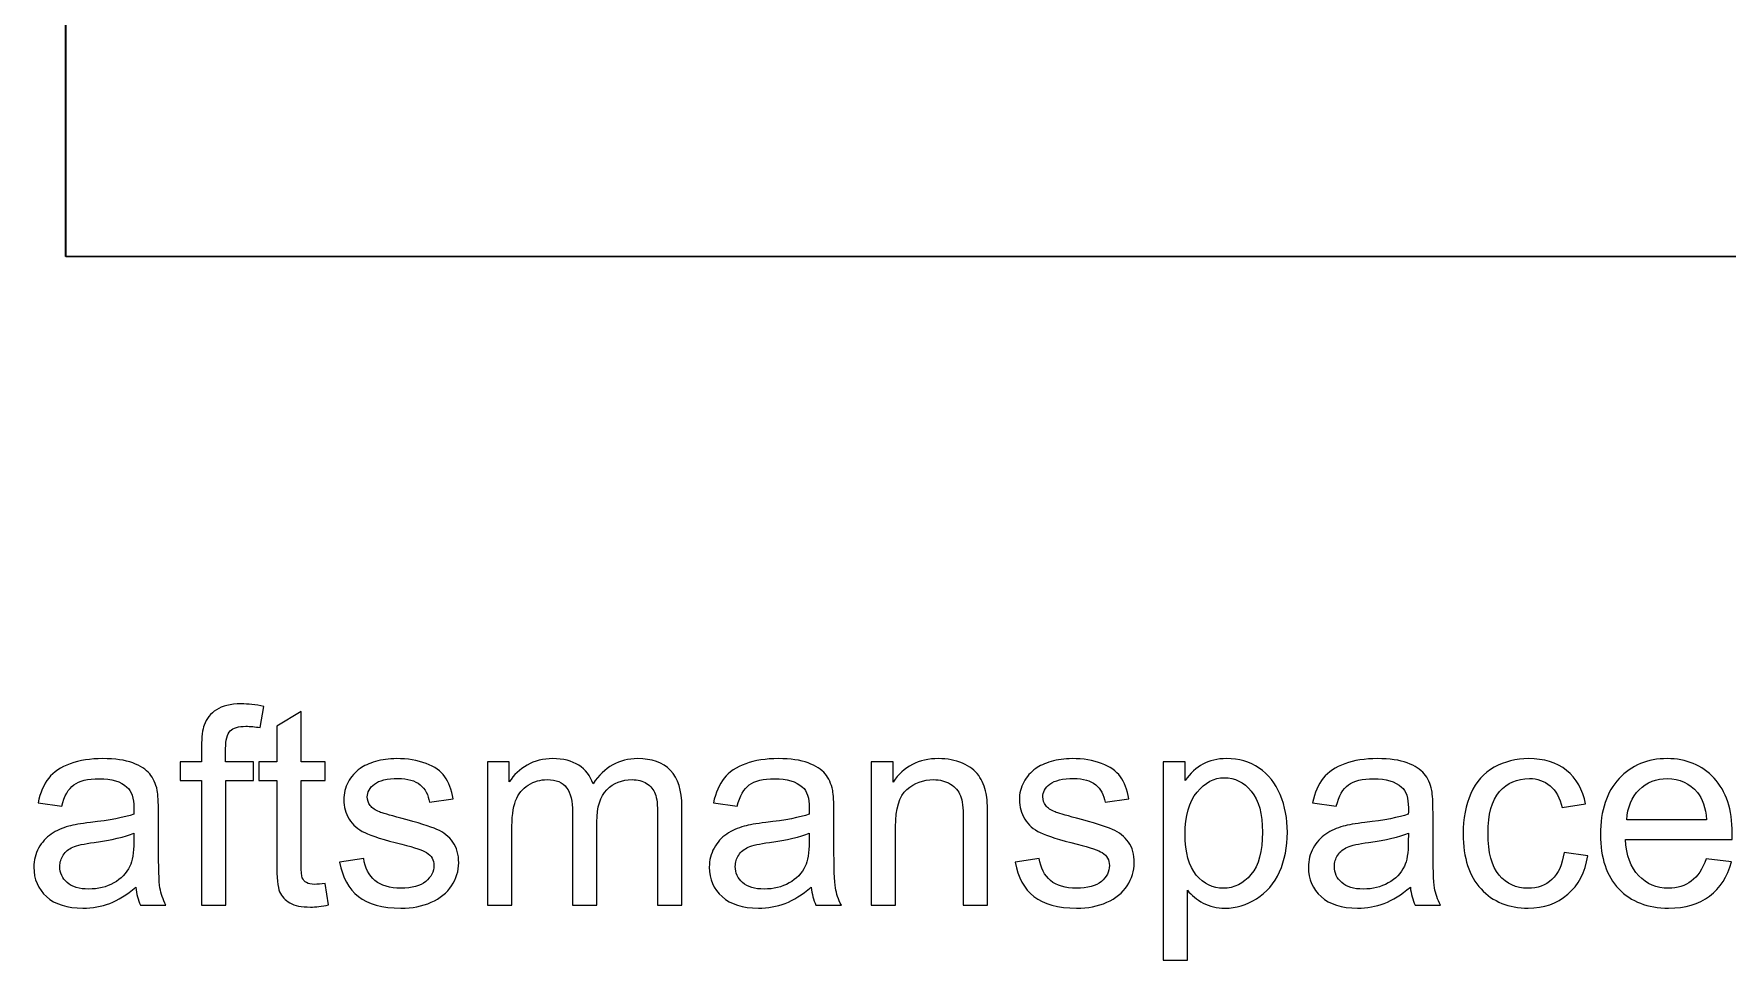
# Model space of a CAD drawing. Header units: centimetres. Extents: x -9.9 to 31.1, y -6.7 to 14.3.
# Drawn here: x -1.764 to 1.695, y -6.731 to -4.839 of the extents above; entities that cross this region are included whole.
import ezdxf

# ---------------------------------------------------------------- set-up
doc = ezdxf.new("R2010")
doc.units = ezdxf.units.CM
doc.header["$MEASUREMENT"] = 0
doc.layers.add('Layer 1', color=7, linetype='Continuous')

msp = doc.modelspace()

# ---------------------------------------------------------------- linework, layer by layer
at = {"layer": 'Layer 1', "lineweight": 9}
msp.add_lwpolyline([(-1.699, -5.294), (4.892, -5.294), (4.892, 5.345), (-1.699, 5.345), (-1.699, -5.294)], close=True, dxfattribs=at)
msp.add_open_spline([(4.891, 5.345), (4.891, 5.345), (-1.7, 5.345), (-1.7, 5.345), (-1.7, 5.345), (-1.7, 5.345), (-1.7, -5.294), (-1.7, -5.294), (-1.7, -5.294), (-1.7, -5.294), (4.891, -5.294), (4.891, -5.294), (4.891, -5.294), (4.891, -5.294), (4.891, 5.345), (4.891, 5.345)], degree=3, knots=[0, 0, 0, 0, 0.2, 0.2, 0.2, 0.2, 0.4, 0.4, 0.4, 0.4, 0.6, 0.6, 0.6, 0.6, 1, 1, 1, 1], dxfattribs=at)
at = {"layer": 'Layer 1'}
for points, knots in [([(-1.42171, -6.61864), (-1.42171, -6.61864), (-1.42171, -6.36408), (-1.42171, -6.36408), (-1.42171, -6.36408), (-1.42171, -6.36408), (-1.46574, -6.36408), (-1.46574, -6.36408), (-1.46574, -6.36408), (-1.46574, -6.36408), (-1.46574, -6.3257), (-1.46574, -6.3257), (-1.46574, -6.3257), (-1.46574, -6.3257), (-1.42171, -6.3257), (-1.42171, -6.3257), (-1.42171, -6.3257), (-1.42171, -6.3257), (-1.42171, -6.29465), (-1.42171, -6.29465), (-1.42171, -6.29465), (-1.42171, -6.27499), (-1.42002, -6.26041), (-1.41654, -6.25091), (-1.41654, -6.25091), (-1.41174, -6.23811), (-1.40346, -6.22767), (-1.39142, -6.21967), (-1.39142, -6.21967), (-1.37947, -6.21168), (-1.36264, -6.20773), (-1.341, -6.20773), (-1.341, -6.20773), (-1.32698, -6.20773), (-1.31155, -6.20942), (-1.29462, -6.21271), (-1.29462, -6.21271), (-1.29462, -6.21271), (-1.30205, -6.25618), (-1.30205, -6.25618), (-1.30205, -6.25618), (-1.3124, -6.25439), (-1.32209, -6.25345), (-1.33131, -6.25345), (-1.33131, -6.25345), (-1.34636, -6.25345), (-1.35699, -6.25665), (-1.36329, -6.26304), (-1.36329, -6.26304), (-1.3695, -6.26944), (-1.37261, -6.28139), (-1.37261, -6.29888), (-1.37261, -6.29888), (-1.37261, -6.29888), (-1.37261, -6.3257), (-1.37261, -6.3257), (-1.37261, -6.3257), (-1.37261, -6.3257), (-1.3156, -6.3257), (-1.3156, -6.3257), (-1.3156, -6.3257), (-1.3156, -6.3257), (-1.3156, -6.36408), (-1.3156, -6.36408), (-1.3156, -6.36408), (-1.3156, -6.36408), (-1.37204, -6.36408), (-1.37204, -6.36408), (-1.37204, -6.36408), (-1.37204, -6.36408), (-1.37204, -6.61864), (-1.37204, -6.61864), (-1.37204, -6.61864), (-1.37204, -6.61864), (-1.42171, -6.61864), (-1.42171, -6.61864)], [0, 0, 0, 0, 0.05, 0.05, 0.05, 0.05, 0.1, 0.1, 0.1, 0.1, 0.15, 0.15, 0.15, 0.15, 0.2, 0.2, 0.2, 0.2, 0.25, 0.25, 0.25, 0.25, 0.3, 0.3, 0.3, 0.3, 0.35, 0.35, 0.35, 0.35, 0.4, 0.4, 0.4, 0.4, 0.45, 0.45, 0.45, 0.45, 0.5, 0.5, 0.5, 0.5, 0.55, 0.55, 0.55, 0.55, 0.6, 0.6, 0.6, 0.6, 0.65, 0.65, 0.65, 0.65, 0.7, 0.7, 0.7, 0.7, 0.75, 0.75, 0.75, 0.75, 0.8, 0.8, 0.8, 0.8, 0.85, 0.85, 0.85, 0.85, 0.9, 0.9, 0.9, 0.9, 1, 1, 1, 1]), ([(-1.16894, -6.57433), (-1.16894, -6.57433), (-1.16217, -6.61817), (-1.16217, -6.61817), (-1.16217, -6.61817), (-1.17609, -6.62109), (-1.1886, -6.62259), (-1.19951, -6.62259), (-1.19951, -6.62259), (-1.21748, -6.62259), (-1.2314, -6.61977), (-1.24138, -6.61403), (-1.24138, -6.61403), (-1.25125, -6.60829), (-1.25821, -6.60086), (-1.26226, -6.59155), (-1.26226, -6.59155), (-1.2663, -6.58223), (-1.26828, -6.56267), (-1.26828, -6.53285), (-1.26828, -6.53285), (-1.26828, -6.53285), (-1.26828, -6.36408), (-1.26828, -6.36408), (-1.26828, -6.36408), (-1.26828, -6.36408), (-1.30497, -6.36408), (-1.30497, -6.36408), (-1.30497, -6.36408), (-1.30497, -6.36408), (-1.30497, -6.3257), (-1.30497, -6.3257), (-1.30497, -6.3257), (-1.30497, -6.3257), (-1.26828, -6.3257), (-1.26828, -6.3257), (-1.26828, -6.3257), (-1.26828, -6.3257), (-1.26828, -6.25326), (-1.26828, -6.25326), (-1.26828, -6.25326), (-1.26828, -6.25326), (-1.21861, -6.22344), (-1.21861, -6.22344), (-1.21861, -6.22344), (-1.21861, -6.22344), (-1.21861, -6.3257), (-1.21861, -6.3257), (-1.21861, -6.3257), (-1.21861, -6.3257), (-1.16894, -6.3257), (-1.16894, -6.3257), (-1.16894, -6.3257), (-1.16894, -6.3257), (-1.16894, -6.36408), (-1.16894, -6.36408), (-1.16894, -6.36408), (-1.16894, -6.36408), (-1.21861, -6.36408), (-1.21861, -6.36408), (-1.21861, -6.36408), (-1.21861, -6.36408), (-1.21861, -6.53567), (-1.21861, -6.53567), (-1.21861, -6.53567), (-1.21861, -6.54987), (-1.21776, -6.559), (-1.21598, -6.56304), (-1.21598, -6.56304), (-1.21428, -6.56709), (-1.21146, -6.57029), (-1.20751, -6.57273), (-1.20751, -6.57273), (-1.20356, -6.57508), (-1.19791, -6.57631), (-1.19058, -6.57631), (-1.19058, -6.57631), (-1.18512, -6.57631), (-1.17788, -6.57565), (-1.16894, -6.57433)], [0, 0, 0, 0, 0.047619, 0.047619, 0.047619, 0.047619, 0.0952381, 0.0952381, 0.0952381, 0.0952381, 0.1428571, 0.1428571, 0.1428571, 0.1428571, 0.1904762, 0.1904762, 0.1904762, 0.1904762, 0.2380952, 0.2380952, 0.2380952, 0.2380952, 0.2857143, 0.2857143, 0.2857143, 0.2857143, 0.3333333, 0.3333333, 0.3333333, 0.3333333, 0.3809524, 0.3809524, 0.3809524, 0.3809524, 0.4285714, 0.4285714, 0.4285714, 0.4285714, 0.4761905, 0.4761905, 0.4761905, 0.4761905, 0.5238095, 0.5238095, 0.5238095, 0.5238095, 0.5714286, 0.5714286, 0.5714286, 0.5714286, 0.6190476, 0.6190476, 0.6190476, 0.6190476, 0.6666667, 0.6666667, 0.6666667, 0.6666667, 0.7142857, 0.7142857, 0.7142857, 0.7142857, 0.7619048, 0.7619048, 0.7619048, 0.7619048, 0.8095238, 0.8095238, 0.8095238, 0.8095238, 0.8571429, 0.8571429, 0.8571429, 0.8571429, 0.9047619, 0.9047619, 0.9047619, 0.9047619, 1, 1, 1, 1]), ([(-1.55614, -6.58195), (-1.57458, -6.59766), (-1.59236, -6.60867), (-1.60939, -6.61516), (-1.60939, -6.61516), (-1.62641, -6.62165), (-1.64466, -6.62485), (-1.66423, -6.62485), (-1.66423, -6.62485), (-1.69641, -6.62485), (-1.72115, -6.61704), (-1.73846, -6.60133), (-1.73846, -6.60133), (-1.75577, -6.58571), (-1.76442, -6.56568), (-1.76442, -6.54131), (-1.76442, -6.54131), (-1.76442, -6.52701), (-1.76113, -6.51394), (-1.75464, -6.50208), (-1.75464, -6.50208), (-1.74805, -6.49023), (-1.73949, -6.48082), (-1.72895, -6.47367), (-1.72895, -6.47367), (-1.71832, -6.46652), (-1.70647, -6.46107), (-1.69321, -6.4574), (-1.69321, -6.4574), (-1.68342, -6.45486), (-1.66865, -6.45241), (-1.64899, -6.44997), (-1.64899, -6.44997), (-1.60892, -6.44526), (-1.57928, -6.43952), (-1.56038, -6.43294), (-1.56038, -6.43294), (-1.56019, -6.42617), (-1.56009, -6.42184), (-1.56009, -6.42005), (-1.56009, -6.42005), (-1.56009, -6.39992), (-1.5648, -6.38571), (-1.5742, -6.37744), (-1.5742, -6.37744), (-1.5869, -6.36624), (-1.60581, -6.36069), (-1.63084, -6.36069), (-1.63084, -6.36069), (-1.65426, -6.36069), (-1.67157, -6.36483), (-1.68267, -6.37301), (-1.68267, -6.37301), (-1.69387, -6.3812), (-1.70205, -6.39569), (-1.70741, -6.41657), (-1.70741, -6.41657), (-1.70741, -6.41657), (-1.75595, -6.4098), (-1.75595, -6.4098), (-1.75595, -6.4098), (-1.75153, -6.38901), (-1.74429, -6.37217), (-1.73413, -6.35937), (-1.73413, -6.35937), (-1.72397, -6.34658), (-1.70929, -6.3368), (-1.6901, -6.32983), (-1.6901, -6.32983), (-1.67101, -6.32297), (-1.64871, -6.31949), (-1.6235, -6.31949), (-1.6235, -6.31949), (-1.59847, -6.31949), (-1.57806, -6.3224), (-1.56235, -6.32833), (-1.56235, -6.32833), (-1.54673, -6.33426), (-1.53516, -6.34159), (-1.52783, -6.35053), (-1.52783, -6.35053), (-1.52049, -6.35947), (-1.51531, -6.37076), (-1.5123, -6.3844), (-1.5123, -6.3844), (-1.5107, -6.39286), (-1.50986, -6.4081), (-1.50986, -6.43002), (-1.50986, -6.43002), (-1.50986, -6.43002), (-1.50986, -6.49587), (-1.50986, -6.49587), (-1.50986, -6.49587), (-1.50986, -6.54188), (-1.50882, -6.57094), (-1.50675, -6.58327), (-1.50675, -6.58327), (-1.50478, -6.59559), (-1.50064, -6.60735), (-1.49462, -6.61864), (-1.49462, -6.61864), (-1.49462, -6.61864), (-1.54655, -6.61864), (-1.54655, -6.61864), (-1.54655, -6.61864), (-1.55153, -6.6082), (-1.55473, -6.59597), (-1.55614, -6.58195)], [0, 0, 0, 0, 0.0357143, 0.0357143, 0.0357143, 0.0357143, 0.0714286, 0.0714286, 0.0714286, 0.0714286, 0.1071429, 0.1071429, 0.1071429, 0.1071429, 0.1428571, 0.1428571, 0.1428571, 0.1428571, 0.1785714, 0.1785714, 0.1785714, 0.1785714, 0.2142857, 0.2142857, 0.2142857, 0.2142857, 0.25, 0.25, 0.25, 0.25, 0.2857143, 0.2857143, 0.2857143, 0.2857143, 0.3214286, 0.3214286, 0.3214286, 0.3214286, 0.3571429, 0.3571429, 0.3571429, 0.3571429, 0.3928571, 0.3928571, 0.3928571, 0.3928571, 0.4285714, 0.4285714, 0.4285714, 0.4285714, 0.4642857, 0.4642857, 0.4642857, 0.4642857, 0.5, 0.5, 0.5, 0.5, 0.5357143, 0.5357143, 0.5357143, 0.5357143, 0.5714286, 0.5714286, 0.5714286, 0.5714286, 0.6071429, 0.6071429, 0.6071429, 0.6071429, 0.6428571, 0.6428571, 0.6428571, 0.6428571, 0.6785714, 0.6785714, 0.6785714, 0.6785714, 0.7142857, 0.7142857, 0.7142857, 0.7142857, 0.75, 0.75, 0.75, 0.75, 0.7857143, 0.7857143, 0.7857143, 0.7857143, 0.8214286, 0.8214286, 0.8214286, 0.8214286, 0.8571429, 0.8571429, 0.8571429, 0.8571429, 0.8928571, 0.8928571, 0.8928571, 0.8928571, 0.9285714, 0.9285714, 0.9285714, 0.9285714, 1, 1, 1, 1]), ([(-1.13968, -6.53115), (-1.13968, -6.53115), (-1.09058, -6.52325), (-1.09058, -6.52325), (-1.09058, -6.52325), (-1.08785, -6.54291), (-1.08013, -6.55796), (-1.06753, -6.5685), (-1.06753, -6.5685), (-1.05492, -6.57894), (-1.03724, -6.58421), (-1.01466, -6.58421), (-1.01466, -6.58421), (-0.9918, -6.58421), (-0.97487, -6.5796), (-0.96377, -6.57029), (-0.96377, -6.57029), (-0.95276, -6.56107), (-0.94721, -6.55015), (-0.94721, -6.53764), (-0.94721, -6.53764), (-0.94721, -6.52645), (-0.95219, -6.51761), (-0.96207, -6.51121), (-0.96207, -6.51121), (-0.96903, -6.50679), (-0.98597, -6.50124), (-1.01287, -6.49437), (-1.01287, -6.49437), (-1.04918, -6.48524), (-1.0743, -6.47734), (-1.08841, -6.47066), (-1.08841, -6.47066), (-1.10243, -6.46389), (-1.11306, -6.45467), (-1.1203, -6.44282), (-1.1203, -6.44282), (-1.12755, -6.43106), (-1.13122, -6.41798), (-1.13122, -6.40368), (-1.13122, -6.40368), (-1.13122, -6.39061), (-1.12821, -6.37856), (-1.12228, -6.36746), (-1.12228, -6.36746), (-1.11626, -6.35636), (-1.10817, -6.34714), (-1.09791, -6.33981), (-1.09791, -6.33981), (-1.0902, -6.33416), (-1.07966, -6.32936), (-1.0664, -6.32541), (-1.0664, -6.32541), (-1.05304, -6.32146), (-1.03884, -6.31949), (-1.0236, -6.31949), (-1.0236, -6.31949), (-1.00064, -6.31949), (-0.98051, -6.32278), (-0.9632, -6.32946), (-0.9632, -6.32946), (-0.9458, -6.33604), (-0.933, -6.34507), (-0.92472, -6.35636), (-0.92472, -6.35636), (-0.91654, -6.36775), (-0.9108, -6.38289), (-0.9077, -6.4019), (-0.9077, -6.4019), (-0.9077, -6.4019), (-0.95624, -6.40867), (-0.95624, -6.40867), (-0.95624, -6.40867), (-0.9584, -6.39343), (-0.9648, -6.38148), (-0.97534, -6.37292), (-0.97534, -6.37292), (-0.98587, -6.36436), (-1.00074, -6.36013), (-1.02002, -6.36013), (-1.02002, -6.36013), (-1.04269, -6.36013), (-1.05897, -6.36389), (-1.06866, -6.37142), (-1.06866, -6.37142), (-1.07835, -6.37894), (-1.08324, -6.38778), (-1.08324, -6.39785), (-1.08324, -6.39785), (-1.08324, -6.40425), (-1.08126, -6.41008), (-1.07722, -6.41525), (-1.07722, -6.41525), (-1.07317, -6.42052), (-1.06687, -6.42494), (-1.05821, -6.42842), (-1.05821, -6.42842), (-1.05323, -6.43031), (-1.03874, -6.43454), (-1.01447, -6.44112), (-1.01447, -6.44112), (-0.97948, -6.45044), (-0.95502, -6.45815), (-0.94109, -6.46408), (-0.94109, -6.46408), (-0.92717, -6.47), (-0.91626, -6.47875), (-0.90836, -6.49004), (-0.90836, -6.49004), (-0.90036, -6.50142), (-0.89641, -6.51554), (-0.89641, -6.53247), (-0.89641, -6.53247), (-0.89641, -6.54893), (-0.90121, -6.56445), (-0.9109, -6.57904), (-0.9109, -6.57904), (-0.92059, -6.59362), (-0.93451, -6.60491), (-0.95266, -6.6129), (-0.95266, -6.6129), (-0.97091, -6.6209), (-0.99152, -6.62485), (-1.01447, -6.62485), (-1.01447, -6.62485), (-1.05248, -6.62485), (-1.08155, -6.61695), (-1.10149, -6.60124), (-1.10149, -6.60124), (-1.12143, -6.58543), (-1.13413, -6.5621), (-1.13968, -6.53115)], [0, 0, 0, 0, 0.0294118, 0.0294118, 0.0294118, 0.0294118, 0.0588235, 0.0588235, 0.0588235, 0.0588235, 0.0882353, 0.0882353, 0.0882353, 0.0882353, 0.1176471, 0.1176471, 0.1176471, 0.1176471, 0.1470588, 0.1470588, 0.1470588, 0.1470588, 0.1764706, 0.1764706, 0.1764706, 0.1764706, 0.2058824, 0.2058824, 0.2058824, 0.2058824, 0.2352941, 0.2352941, 0.2352941, 0.2352941, 0.2647059, 0.2647059, 0.2647059, 0.2647059, 0.2941176, 0.2941176, 0.2941176, 0.2941176, 0.3235294, 0.3235294, 0.3235294, 0.3235294, 0.3529412, 0.3529412, 0.3529412, 0.3529412, 0.3823529, 0.3823529, 0.3823529, 0.3823529, 0.4117647, 0.4117647, 0.4117647, 0.4117647, 0.4411765, 0.4411765, 0.4411765, 0.4411765, 0.4705882, 0.4705882, 0.4705882, 0.4705882, 0.5, 0.5, 0.5, 0.5, 0.5294118, 0.5294118, 0.5294118, 0.5294118, 0.5588235, 0.5588235, 0.5588235, 0.5588235, 0.5882353, 0.5882353, 0.5882353, 0.5882353, 0.6176471, 0.6176471, 0.6176471, 0.6176471, 0.6470588, 0.6470588, 0.6470588, 0.6470588, 0.6764706, 0.6764706, 0.6764706, 0.6764706, 0.7058824, 0.7058824, 0.7058824, 0.7058824, 0.7352941, 0.7352941, 0.7352941, 0.7352941, 0.7647059, 0.7647059, 0.7647059, 0.7647059, 0.7941176, 0.7941176, 0.7941176, 0.7941176, 0.8235294, 0.8235294, 0.8235294, 0.8235294, 0.8529412, 0.8529412, 0.8529412, 0.8529412, 0.8823529, 0.8823529, 0.8823529, 0.8823529, 0.9117647, 0.9117647, 0.9117647, 0.9117647, 0.9411765, 0.9411765, 0.9411765, 0.9411765, 1, 1, 1, 1]), ([(-0.83771, -6.61864), (-0.83771, -6.61864), (-0.83771, -6.3257), (-0.83771, -6.3257), (-0.83771, -6.3257), (-0.83771, -6.3257), (-0.79312, -6.3257), (-0.79312, -6.3257), (-0.79312, -6.3257), (-0.79312, -6.3257), (-0.79312, -6.36709), (-0.79312, -6.36709), (-0.79312, -6.36709), (-0.78399, -6.35279), (-0.77176, -6.34122), (-0.75652, -6.33256), (-0.75652, -6.33256), (-0.74128, -6.32381), (-0.72397, -6.31949), (-0.7045, -6.31949), (-0.7045, -6.31949), (-0.68286, -6.31949), (-0.66508, -6.324), (-0.65125, -6.33294), (-0.65125, -6.33294), (-0.63742, -6.34197), (-0.62764, -6.35448), (-0.622, -6.37066), (-0.622, -6.37066), (-0.59867, -6.33651), (-0.56847, -6.31949), (-0.53122, -6.31949), (-0.53122, -6.31949), (-0.50205, -6.31949), (-0.47957, -6.32748), (-0.46395, -6.34357), (-0.46395, -6.34357), (-0.44824, -6.35966), (-0.44034, -6.3844), (-0.44034, -6.41779), (-0.44034, -6.41779), (-0.44034, -6.41779), (-0.44034, -6.61864), (-0.44034, -6.61864), (-0.44034, -6.61864), (-0.44034, -6.61864), (-0.49001, -6.61864), (-0.49001, -6.61864), (-0.49001, -6.61864), (-0.49001, -6.61864), (-0.49001, -6.43426), (-0.49001, -6.43426), (-0.49001, -6.43426), (-0.49001, -6.4145), (-0.49171, -6.4002), (-0.4949, -6.39145), (-0.4949, -6.39145), (-0.4981, -6.3827), (-0.50393, -6.37574), (-0.5125, -6.37038), (-0.5125, -6.37038), (-0.52096, -6.36502), (-0.53093, -6.36238), (-0.54232, -6.36238), (-0.54232, -6.36238), (-0.56301, -6.36238), (-0.58013, -6.36925), (-0.59377, -6.38289), (-0.59377, -6.38289), (-0.60742, -6.39663), (-0.61419, -6.41855), (-0.61419, -6.44865), (-0.61419, -6.44865), (-0.61419, -6.44865), (-0.61419, -6.61864), (-0.61419, -6.61864), (-0.61419, -6.61864), (-0.61419, -6.61864), (-0.66386, -6.61864), (-0.66386, -6.61864), (-0.66386, -6.61864), (-0.66386, -6.61864), (-0.66386, -6.42852), (-0.66386, -6.42852), (-0.66386, -6.42852), (-0.66386, -6.4065), (-0.6679, -6.38995), (-0.67599, -6.37894), (-0.67599, -6.37894), (-0.68409, -6.36793), (-0.69735, -6.36238), (-0.71569, -6.36238), (-0.71569, -6.36238), (-0.72962, -6.36238), (-0.7425, -6.36605), (-0.75436, -6.37339), (-0.75436, -6.37339), (-0.76621, -6.38073), (-0.77477, -6.39145), (-0.78013, -6.40566), (-0.78013, -6.40566), (-0.7854, -6.41977), (-0.78804, -6.44018), (-0.78804, -6.46681), (-0.78804, -6.46681), (-0.78804, -6.46681), (-0.78804, -6.61864), (-0.78804, -6.61864), (-0.78804, -6.61864), (-0.78804, -6.61864), (-0.83771, -6.61864), (-0.83771, -6.61864)], [0, 0, 0, 0, 0.0344828, 0.0344828, 0.0344828, 0.0344828, 0.0689655, 0.0689655, 0.0689655, 0.0689655, 0.1034483, 0.1034483, 0.1034483, 0.1034483, 0.137931, 0.137931, 0.137931, 0.137931, 0.1724138, 0.1724138, 0.1724138, 0.1724138, 0.2068966, 0.2068966, 0.2068966, 0.2068966, 0.2413793, 0.2413793, 0.2413793, 0.2413793, 0.2758621, 0.2758621, 0.2758621, 0.2758621, 0.3103448, 0.3103448, 0.3103448, 0.3103448, 0.3448276, 0.3448276, 0.3448276, 0.3448276, 0.3793103, 0.3793103, 0.3793103, 0.3793103, 0.4137931, 0.4137931, 0.4137931, 0.4137931, 0.4482759, 0.4482759, 0.4482759, 0.4482759, 0.4827586, 0.4827586, 0.4827586, 0.4827586, 0.5172414, 0.5172414, 0.5172414, 0.5172414, 0.5517241, 0.5517241, 0.5517241, 0.5517241, 0.5862069, 0.5862069, 0.5862069, 0.5862069, 0.6206897, 0.6206897, 0.6206897, 0.6206897, 0.6551724, 0.6551724, 0.6551724, 0.6551724, 0.6896552, 0.6896552, 0.6896552, 0.6896552, 0.7241379, 0.7241379, 0.7241379, 0.7241379, 0.7586207, 0.7586207, 0.7586207, 0.7586207, 0.7931034, 0.7931034, 0.7931034, 0.7931034, 0.8275862, 0.8275862, 0.8275862, 0.8275862, 0.862069, 0.862069, 0.862069, 0.862069, 0.8965517, 0.8965517, 0.8965517, 0.8965517, 0.9310345, 0.9310345, 0.9310345, 0.9310345, 1, 1, 1, 1]), ([(-0.17618, -6.58195), (-0.19462, -6.59766), (-0.2124, -6.60867), (-0.22943, -6.61516), (-0.22943, -6.61516), (-0.24645, -6.62165), (-0.2647, -6.62485), (-0.28427, -6.62485), (-0.28427, -6.62485), (-0.31645, -6.62485), (-0.34119, -6.61704), (-0.3585, -6.60133), (-0.3585, -6.60133), (-0.37581, -6.58571), (-0.38446, -6.56568), (-0.38446, -6.54131), (-0.38446, -6.54131), (-0.38446, -6.52701), (-0.38117, -6.51394), (-0.37468, -6.50208), (-0.37468, -6.50208), (-0.36809, -6.49023), (-0.35953, -6.48082), (-0.34899, -6.47367), (-0.34899, -6.47367), (-0.33836, -6.46652), (-0.32651, -6.46107), (-0.31325, -6.4574), (-0.31325, -6.4574), (-0.30346, -6.45486), (-0.28869, -6.45241), (-0.26903, -6.44997), (-0.26903, -6.44997), (-0.22896, -6.44526), (-0.19932, -6.43952), (-0.18042, -6.43294), (-0.18042, -6.43294), (-0.18023, -6.42617), (-0.18013, -6.42184), (-0.18013, -6.42005), (-0.18013, -6.42005), (-0.18013, -6.39992), (-0.18484, -6.38571), (-0.19424, -6.37744), (-0.19424, -6.37744), (-0.20694, -6.36624), (-0.22585, -6.36069), (-0.25088, -6.36069), (-0.25088, -6.36069), (-0.2743, -6.36069), (-0.29161, -6.36483), (-0.30271, -6.37301), (-0.30271, -6.37301), (-0.31391, -6.3812), (-0.32209, -6.39569), (-0.32745, -6.41657), (-0.32745, -6.41657), (-0.32745, -6.41657), (-0.37599, -6.4098), (-0.37599, -6.4098), (-0.37599, -6.4098), (-0.37157, -6.38901), (-0.36433, -6.37217), (-0.35417, -6.35937), (-0.35417, -6.35937), (-0.34401, -6.34658), (-0.32933, -6.3368), (-0.31014, -6.32983), (-0.31014, -6.32983), (-0.29105, -6.32297), (-0.26875, -6.31949), (-0.24354, -6.31949), (-0.24354, -6.31949), (-0.21851, -6.31949), (-0.1981, -6.3224), (-0.18239, -6.32833), (-0.18239, -6.32833), (-0.16677, -6.33426), (-0.1552, -6.34159), (-0.14787, -6.35053), (-0.14787, -6.35053), (-0.14053, -6.35947), (-0.13535, -6.37076), (-0.13234, -6.3844), (-0.13234, -6.3844), (-0.13074, -6.39286), (-0.1299, -6.4081), (-0.1299, -6.43002), (-0.1299, -6.43002), (-0.1299, -6.43002), (-0.1299, -6.49587), (-0.1299, -6.49587), (-0.1299, -6.49587), (-0.1299, -6.54188), (-0.12886, -6.57094), (-0.12679, -6.58327), (-0.12679, -6.58327), (-0.12482, -6.59559), (-0.12068, -6.60735), (-0.11466, -6.61864), (-0.11466, -6.61864), (-0.11466, -6.61864), (-0.16659, -6.61864), (-0.16659, -6.61864), (-0.16659, -6.61864), (-0.17157, -6.6082), (-0.17477, -6.59597), (-0.17618, -6.58195)], [0, 0, 0, 0, 0.0357143, 0.0357143, 0.0357143, 0.0357143, 0.0714286, 0.0714286, 0.0714286, 0.0714286, 0.1071429, 0.1071429, 0.1071429, 0.1071429, 0.1428571, 0.1428571, 0.1428571, 0.1428571, 0.1785714, 0.1785714, 0.1785714, 0.1785714, 0.2142857, 0.2142857, 0.2142857, 0.2142857, 0.25, 0.25, 0.25, 0.25, 0.2857143, 0.2857143, 0.2857143, 0.2857143, 0.3214286, 0.3214286, 0.3214286, 0.3214286, 0.3571429, 0.3571429, 0.3571429, 0.3571429, 0.3928571, 0.3928571, 0.3928571, 0.3928571, 0.4285714, 0.4285714, 0.4285714, 0.4285714, 0.4642857, 0.4642857, 0.4642857, 0.4642857, 0.5, 0.5, 0.5, 0.5, 0.5357143, 0.5357143, 0.5357143, 0.5357143, 0.5714286, 0.5714286, 0.5714286, 0.5714286, 0.6071429, 0.6071429, 0.6071429, 0.6071429, 0.6428571, 0.6428571, 0.6428571, 0.6428571, 0.6785714, 0.6785714, 0.6785714, 0.6785714, 0.7142857, 0.7142857, 0.7142857, 0.7142857, 0.75, 0.75, 0.75, 0.75, 0.7857143, 0.7857143, 0.7857143, 0.7857143, 0.8214286, 0.8214286, 0.8214286, 0.8214286, 0.8571429, 0.8571429, 0.8571429, 0.8571429, 0.8928571, 0.8928571, 0.8928571, 0.8928571, 0.9285714, 0.9285714, 0.9285714, 0.9285714, 1, 1, 1, 1]), ([(-0.05361, -6.61864), (-0.05361, -6.61864), (-0.05361, -6.3257), (-0.05361, -6.3257), (-0.05361, -6.3257), (-0.05361, -6.3257), (-0.00902, -6.3257), (-0.00902, -6.3257), (-0.00902, -6.3257), (-0.00902, -6.3257), (-0.00902, -6.36728), (-0.00902, -6.36728), (-0.00902, -6.36728), (0.01243, -6.33539), (0.04348, -6.31949), (0.08402, -6.31949), (0.08402, -6.31949), (0.10171, -6.31949), (0.11789, -6.32269), (0.13266, -6.32899), (0.13266, -6.32899), (0.14743, -6.33529), (0.15853, -6.34366), (0.16587, -6.35392), (0.16587, -6.35392), (0.1732, -6.36417), (0.17838, -6.3764), (0.18129, -6.39051), (0.18129, -6.39051), (0.18308, -6.39973), (0.18402, -6.41582), (0.18402, -6.43877), (0.18402, -6.43877), (0.18402, -6.43877), (0.18402, -6.61864), (0.18402, -6.61864), (0.18402, -6.61864), (0.18402, -6.61864), (0.13435, -6.61864), (0.13435, -6.61864), (0.13435, -6.61864), (0.13435, -6.61864), (0.13435, -6.44065), (0.13435, -6.44065), (0.13435, -6.44065), (0.13435, -6.42043), (0.13247, -6.40528), (0.12861, -6.39531), (0.12861, -6.39531), (0.12476, -6.38534), (0.11789, -6.37734), (0.10811, -6.37132), (0.10811, -6.37132), (0.09832, -6.36539), (0.08675, -6.36238), (0.07358, -6.36238), (0.07358, -6.36238), (0.05251, -6.36238), (0.03435, -6.36906), (0.01902, -6.38252), (0.01902, -6.38252), (0.00368, -6.39587), (-0.00394, -6.42137), (-0.00394, -6.45881), (-0.00394, -6.45881), (-0.00394, -6.45881), (-0.00394, -6.61864), (-0.00394, -6.61864), (-0.00394, -6.61864), (-0.00394, -6.61864), (-0.05361, -6.61864), (-0.05361, -6.61864)], [0, 0, 0, 0, 0.0526316, 0.0526316, 0.0526316, 0.0526316, 0.1052632, 0.1052632, 0.1052632, 0.1052632, 0.1578947, 0.1578947, 0.1578947, 0.1578947, 0.2105263, 0.2105263, 0.2105263, 0.2105263, 0.2631579, 0.2631579, 0.2631579, 0.2631579, 0.3157895, 0.3157895, 0.3157895, 0.3157895, 0.3684211, 0.3684211, 0.3684211, 0.3684211, 0.4210526, 0.4210526, 0.4210526, 0.4210526, 0.4736842, 0.4736842, 0.4736842, 0.4736842, 0.5263158, 0.5263158, 0.5263158, 0.5263158, 0.5789474, 0.5789474, 0.5789474, 0.5789474, 0.6315789, 0.6315789, 0.6315789, 0.6315789, 0.6842105, 0.6842105, 0.6842105, 0.6842105, 0.7368421, 0.7368421, 0.7368421, 0.7368421, 0.7894737, 0.7894737, 0.7894737, 0.7894737, 0.8421053, 0.8421053, 0.8421053, 0.8421053, 0.8947368, 0.8947368, 0.8947368, 0.8947368, 1, 1, 1, 1]), ([(0.24056, -6.53115), (0.24056, -6.53115), (0.28966, -6.52325), (0.28966, -6.52325), (0.28966, -6.52325), (0.29239, -6.54291), (0.30011, -6.55796), (0.31271, -6.5685), (0.31271, -6.5685), (0.32532, -6.57894), (0.343, -6.58421), (0.36558, -6.58421), (0.36558, -6.58421), (0.38844, -6.58421), (0.40537, -6.5796), (0.41647, -6.57029), (0.41647, -6.57029), (0.42748, -6.56107), (0.43303, -6.55015), (0.43303, -6.53764), (0.43303, -6.53764), (0.43303, -6.52645), (0.42805, -6.51761), (0.41817, -6.51121), (0.41817, -6.51121), (0.41121, -6.50679), (0.39427, -6.50124), (0.36737, -6.49437), (0.36737, -6.49437), (0.33106, -6.48524), (0.30594, -6.47734), (0.29183, -6.47066), (0.29183, -6.47066), (0.27781, -6.46389), (0.26718, -6.45467), (0.25994, -6.44282), (0.25994, -6.44282), (0.25269, -6.43106), (0.24902, -6.41798), (0.24902, -6.40368), (0.24902, -6.40368), (0.24902, -6.39061), (0.25203, -6.37856), (0.25796, -6.36746), (0.25796, -6.36746), (0.26398, -6.35636), (0.27207, -6.34714), (0.28233, -6.33981), (0.28233, -6.33981), (0.29004, -6.33416), (0.30058, -6.32936), (0.31384, -6.32541), (0.31384, -6.32541), (0.3272, -6.32146), (0.3414, -6.31949), (0.35664, -6.31949), (0.35664, -6.31949), (0.3796, -6.31949), (0.39973, -6.32278), (0.41704, -6.32946), (0.41704, -6.32946), (0.43444, -6.33604), (0.44724, -6.34507), (0.45552, -6.35636), (0.45552, -6.35636), (0.4637, -6.36775), (0.46944, -6.38289), (0.47254, -6.4019), (0.47254, -6.4019), (0.47254, -6.4019), (0.424, -6.40867), (0.424, -6.40867), (0.424, -6.40867), (0.42184, -6.39343), (0.41544, -6.38148), (0.4049, -6.37292), (0.4049, -6.37292), (0.39437, -6.36436), (0.3795, -6.36013), (0.36022, -6.36013), (0.36022, -6.36013), (0.33755, -6.36013), (0.32127, -6.36389), (0.31158, -6.37142), (0.31158, -6.37142), (0.30189, -6.37894), (0.297, -6.38778), (0.297, -6.39785), (0.297, -6.39785), (0.297, -6.40425), (0.29898, -6.41008), (0.30302, -6.41525), (0.30302, -6.41525), (0.30707, -6.42052), (0.31337, -6.42494), (0.32203, -6.42842), (0.32203, -6.42842), (0.32701, -6.43031), (0.3415, -6.43454), (0.36577, -6.44112), (0.36577, -6.44112), (0.40076, -6.45044), (0.42522, -6.45815), (0.43915, -6.46408), (0.43915, -6.46408), (0.45307, -6.47), (0.46398, -6.47875), (0.47188, -6.49004), (0.47188, -6.49004), (0.47988, -6.50142), (0.48383, -6.51554), (0.48383, -6.53247), (0.48383, -6.53247), (0.48383, -6.54893), (0.47903, -6.56445), (0.46934, -6.57904), (0.46934, -6.57904), (0.45965, -6.59362), (0.44573, -6.60491), (0.42758, -6.6129), (0.42758, -6.6129), (0.40933, -6.6209), (0.38872, -6.62485), (0.36577, -6.62485), (0.36577, -6.62485), (0.32776, -6.62485), (0.29869, -6.61695), (0.27875, -6.60124), (0.27875, -6.60124), (0.25881, -6.58543), (0.24611, -6.5621), (0.24056, -6.53115)], [0, 0, 0, 0, 0.0294118, 0.0294118, 0.0294118, 0.0294118, 0.0588235, 0.0588235, 0.0588235, 0.0588235, 0.0882353, 0.0882353, 0.0882353, 0.0882353, 0.1176471, 0.1176471, 0.1176471, 0.1176471, 0.1470588, 0.1470588, 0.1470588, 0.1470588, 0.1764706, 0.1764706, 0.1764706, 0.1764706, 0.2058824, 0.2058824, 0.2058824, 0.2058824, 0.2352941, 0.2352941, 0.2352941, 0.2352941, 0.2647059, 0.2647059, 0.2647059, 0.2647059, 0.2941176, 0.2941176, 0.2941176, 0.2941176, 0.3235294, 0.3235294, 0.3235294, 0.3235294, 0.3529412, 0.3529412, 0.3529412, 0.3529412, 0.3823529, 0.3823529, 0.3823529, 0.3823529, 0.4117647, 0.4117647, 0.4117647, 0.4117647, 0.4411765, 0.4411765, 0.4411765, 0.4411765, 0.4705882, 0.4705882, 0.4705882, 0.4705882, 0.5, 0.5, 0.5, 0.5, 0.5294118, 0.5294118, 0.5294118, 0.5294118, 0.5588235, 0.5588235, 0.5588235, 0.5588235, 0.5882353, 0.5882353, 0.5882353, 0.5882353, 0.6176471, 0.6176471, 0.6176471, 0.6176471, 0.6470588, 0.6470588, 0.6470588, 0.6470588, 0.6764706, 0.6764706, 0.6764706, 0.6764706, 0.7058824, 0.7058824, 0.7058824, 0.7058824, 0.7352941, 0.7352941, 0.7352941, 0.7352941, 0.7647059, 0.7647059, 0.7647059, 0.7647059, 0.7941176, 0.7941176, 0.7941176, 0.7941176, 0.8235294, 0.8235294, 0.8235294, 0.8235294, 0.8529412, 0.8529412, 0.8529412, 0.8529412, 0.8823529, 0.8823529, 0.8823529, 0.8823529, 0.9117647, 0.9117647, 0.9117647, 0.9117647, 0.9411765, 0.9411765, 0.9411765, 0.9411765, 1, 1, 1, 1]), ([(0.54253, -6.73096), (0.54253, -6.73096), (0.54253, -6.3257), (0.54253, -6.3257), (0.54253, -6.3257), (0.54253, -6.3257), (0.58769, -6.3257), (0.58769, -6.3257), (0.58769, -6.3257), (0.58769, -6.3257), (0.58769, -6.36417), (0.58769, -6.36417), (0.58769, -6.36417), (0.59832, -6.34931), (0.61036, -6.33811), (0.62381, -6.33068), (0.62381, -6.33068), (0.63717, -6.32325), (0.65345, -6.31949), (0.67254, -6.31949), (0.67254, -6.31949), (0.69757, -6.31949), (0.71958, -6.32588), (0.73868, -6.33877), (0.73868, -6.33877), (0.75777, -6.35157), (0.77217, -6.36972), (0.78195, -6.39305), (0.78195, -6.39305), (0.79164, -6.41648), (0.79653, -6.44206), (0.79653, -6.47), (0.79653, -6.47), (0.79653, -6.49983), (0.79117, -6.52673), (0.78044, -6.55072), (0.78044, -6.55072), (0.76972, -6.57461), (0.7541, -6.59296), (0.7336, -6.60575), (0.7336, -6.60575), (0.71318, -6.61845), (0.69164, -6.62485), (0.66906, -6.62485), (0.66906, -6.62485), (0.6525, -6.62485), (0.63764, -6.62137), (0.62456, -6.61441), (0.62456, -6.61441), (0.61139, -6.60745), (0.60067, -6.5987), (0.5922, -6.58807), (0.5922, -6.58807), (0.5922, -6.58807), (0.5922, -6.73096), (0.5922, -6.73096), (0.5922, -6.73096), (0.5922, -6.73096), (0.54253, -6.73096), (0.54253, -6.73096)], [0, 0, 0, 0, 0.0625, 0.0625, 0.0625, 0.0625, 0.125, 0.125, 0.125, 0.125, 0.1875, 0.1875, 0.1875, 0.1875, 0.25, 0.25, 0.25, 0.25, 0.3125, 0.3125, 0.3125, 0.3125, 0.375, 0.375, 0.375, 0.375, 0.4375, 0.4375, 0.4375, 0.4375, 0.5, 0.5, 0.5, 0.5, 0.5625, 0.5625, 0.5625, 0.5625, 0.625, 0.625, 0.625, 0.625, 0.6875, 0.6875, 0.6875, 0.6875, 0.75, 0.75, 0.75, 0.75, 0.8125, 0.8125, 0.8125, 0.8125, 0.875, 0.875, 0.875, 0.875, 1, 1, 1, 1]), ([(1.0478, -6.58195), (1.02936, -6.59766), (1.01158, -6.60867), (0.99455, -6.61516), (0.99455, -6.61516), (0.97753, -6.62165), (0.95928, -6.62485), (0.93971, -6.62485), (0.93971, -6.62485), (0.90753, -6.62485), (0.88279, -6.61704), (0.86548, -6.60133), (0.86548, -6.60133), (0.84817, -6.58571), (0.83952, -6.56568), (0.83952, -6.54131), (0.83952, -6.54131), (0.83952, -6.52701), (0.84281, -6.51394), (0.8493, -6.50208), (0.8493, -6.50208), (0.85589, -6.49023), (0.86445, -6.48082), (0.87499, -6.47367), (0.87499, -6.47367), (0.88562, -6.46652), (0.89747, -6.46107), (0.91073, -6.4574), (0.91073, -6.4574), (0.92052, -6.45486), (0.93529, -6.45241), (0.95495, -6.44997), (0.95495, -6.44997), (0.99502, -6.44526), (1.02466, -6.43952), (1.04356, -6.43294), (1.04356, -6.43294), (1.04375, -6.42617), (1.04385, -6.42184), (1.04385, -6.42005), (1.04385, -6.42005), (1.04385, -6.39992), (1.03914, -6.38571), (1.02974, -6.37744), (1.02974, -6.37744), (1.01704, -6.36624), (0.99813, -6.36069), (0.9731, -6.36069), (0.9731, -6.36069), (0.94968, -6.36069), (0.93237, -6.36483), (0.92127, -6.37301), (0.92127, -6.37301), (0.91007, -6.3812), (0.90189, -6.39569), (0.89653, -6.41657), (0.89653, -6.41657), (0.89653, -6.41657), (0.84799, -6.4098), (0.84799, -6.4098), (0.84799, -6.4098), (0.85241, -6.38901), (0.85965, -6.37217), (0.86981, -6.35937), (0.86981, -6.35937), (0.87997, -6.34658), (0.89465, -6.3368), (0.91384, -6.32983), (0.91384, -6.32983), (0.93293, -6.32297), (0.95523, -6.31949), (0.98044, -6.31949), (0.98044, -6.31949), (1.00547, -6.31949), (1.02588, -6.3224), (1.04159, -6.32833), (1.04159, -6.32833), (1.05721, -6.33426), (1.06878, -6.34159), (1.07611, -6.35053), (1.07611, -6.35053), (1.08345, -6.35947), (1.08863, -6.37076), (1.09164, -6.3844), (1.09164, -6.3844), (1.09324, -6.39286), (1.09408, -6.4081), (1.09408, -6.43002), (1.09408, -6.43002), (1.09408, -6.43002), (1.09408, -6.49587), (1.09408, -6.49587), (1.09408, -6.49587), (1.09408, -6.54188), (1.09512, -6.57094), (1.09719, -6.58327), (1.09719, -6.58327), (1.09916, -6.59559), (1.1033, -6.60735), (1.10932, -6.61864), (1.10932, -6.61864), (1.10932, -6.61864), (1.05739, -6.61864), (1.05739, -6.61864), (1.05739, -6.61864), (1.05241, -6.6082), (1.04921, -6.59597), (1.0478, -6.58195)], [0, 0, 0, 0, 0.0357143, 0.0357143, 0.0357143, 0.0357143, 0.0714286, 0.0714286, 0.0714286, 0.0714286, 0.1071429, 0.1071429, 0.1071429, 0.1071429, 0.1428571, 0.1428571, 0.1428571, 0.1428571, 0.1785714, 0.1785714, 0.1785714, 0.1785714, 0.2142857, 0.2142857, 0.2142857, 0.2142857, 0.25, 0.25, 0.25, 0.25, 0.2857143, 0.2857143, 0.2857143, 0.2857143, 0.3214286, 0.3214286, 0.3214286, 0.3214286, 0.3571429, 0.3571429, 0.3571429, 0.3571429, 0.3928571, 0.3928571, 0.3928571, 0.3928571, 0.4285714, 0.4285714, 0.4285714, 0.4285714, 0.4642857, 0.4642857, 0.4642857, 0.4642857, 0.5, 0.5, 0.5, 0.5, 0.5357143, 0.5357143, 0.5357143, 0.5357143, 0.5714286, 0.5714286, 0.5714286, 0.5714286, 0.6071429, 0.6071429, 0.6071429, 0.6071429, 0.6428571, 0.6428571, 0.6428571, 0.6428571, 0.6785714, 0.6785714, 0.6785714, 0.6785714, 0.7142857, 0.7142857, 0.7142857, 0.7142857, 0.75, 0.75, 0.75, 0.75, 0.7857143, 0.7857143, 0.7857143, 0.7857143, 0.8214286, 0.8214286, 0.8214286, 0.8214286, 0.8571429, 0.8571429, 0.8571429, 0.8571429, 0.8928571, 0.8928571, 0.8928571, 0.8928571, 0.9285714, 0.9285714, 0.9285714, 0.9285714, 1, 1, 1, 1]), ([(1.36172, -6.5114), (1.36172, -6.5114), (1.41026, -6.51817), (1.41026, -6.51817), (1.41026, -6.51817), (1.4049, -6.55157), (1.39135, -6.57762), (1.36943, -6.59653), (1.36943, -6.59653), (1.34751, -6.61544), (1.32051, -6.62485), (1.28862, -6.62485), (1.28862, -6.62485), (1.24864, -6.62485), (1.21647, -6.61177), (1.1922, -6.58562), (1.1922, -6.58562), (1.16783, -6.55947), (1.1557, -6.52203), (1.1557, -6.4733), (1.1557, -6.4733), (1.1557, -6.44169), (1.16097, -6.41412), (1.17141, -6.39042), (1.17141, -6.39042), (1.18185, -6.36681), (1.19775, -6.34903), (1.2192, -6.33727), (1.2192, -6.33727), (1.24055, -6.32541), (1.26379, -6.31949), (1.289, -6.31949), (1.289, -6.31949), (1.3207, -6.31949), (1.34676, -6.32748), (1.36689, -6.34357), (1.36689, -6.34357), (1.38712, -6.35966), (1.4001, -6.38252), (1.40574, -6.41205), (1.40574, -6.41205), (1.40574, -6.41205), (1.35777, -6.41939), (1.35777, -6.41939), (1.35777, -6.41939), (1.35316, -6.39973), (1.34507, -6.38496), (1.33331, -6.37499), (1.33331, -6.37499), (1.32164, -6.36511), (1.30753, -6.36013), (1.29098, -6.36013), (1.29098, -6.36013), (1.26595, -6.36013), (1.24563, -6.36906), (1.22992, -6.38694), (1.22992, -6.38694), (1.21431, -6.40491), (1.2065, -6.43313), (1.2065, -6.47189), (1.2065, -6.47189), (1.2065, -6.51121), (1.21402, -6.53971), (1.22907, -6.55749), (1.22907, -6.55749), (1.24422, -6.57527), (1.26388, -6.58421), (1.28806, -6.58421), (1.28806, -6.58421), (1.30763, -6.58421), (1.3239, -6.57828), (1.33688, -6.56634), (1.33688, -6.56634), (1.34996, -6.55448), (1.35824, -6.53614), (1.36172, -6.5114)], [0, 0, 0, 0, 0.05, 0.05, 0.05, 0.05, 0.1, 0.1, 0.1, 0.1, 0.15, 0.15, 0.15, 0.15, 0.2, 0.2, 0.2, 0.2, 0.25, 0.25, 0.25, 0.25, 0.3, 0.3, 0.3, 0.3, 0.35, 0.35, 0.35, 0.35, 0.4, 0.4, 0.4, 0.4, 0.45, 0.45, 0.45, 0.45, 0.5, 0.5, 0.5, 0.5, 0.55, 0.55, 0.55, 0.55, 0.6, 0.6, 0.6, 0.6, 0.65, 0.65, 0.65, 0.65, 0.7, 0.7, 0.7, 0.7, 0.75, 0.75, 0.75, 0.75, 0.8, 0.8, 0.8, 0.8, 0.85, 0.85, 0.85, 0.85, 0.9, 0.9, 0.9, 0.9, 1, 1, 1, 1]), ([(1.6524, -6.52381), (1.6524, -6.52381), (1.70377, -6.53059), (1.70377, -6.53059), (1.70377, -6.53059), (1.69577, -6.56041), (1.68081, -6.58364), (1.65899, -6.60011), (1.65899, -6.60011), (1.63716, -6.61657), (1.60932, -6.62485), (1.57536, -6.62485), (1.57536, -6.62485), (1.53265, -6.62485), (1.49878, -6.61168), (1.47376, -6.58534), (1.47376, -6.58534), (1.44874, -6.55909), (1.43622, -6.52212), (1.43622, -6.47461), (1.43622, -6.47461), (1.43622, -6.42551), (1.44883, -6.38731), (1.47414, -6.36022), (1.47414, -6.36022), (1.49944, -6.33303), (1.53227, -6.31949), (1.57263, -6.31949), (1.57263, -6.31949), (1.61167, -6.31949), (1.64356, -6.33275), (1.6683, -6.35937), (1.6683, -6.35937), (1.69304, -6.386), (1.70546, -6.42344), (1.70546, -6.4717), (1.70546, -6.4717), (1.70546, -6.47461), (1.70537, -6.47904), (1.70518, -6.48487), (1.70518, -6.48487), (1.70518, -6.48487), (1.48702, -6.48487), (1.48702, -6.48487), (1.48702, -6.48487), (1.48891, -6.51695), (1.49794, -6.54159), (1.51431, -6.55862), (1.51431, -6.55862), (1.53058, -6.57565), (1.55099, -6.58421), (1.57536, -6.58421), (1.57536, -6.58421), (1.59351, -6.58421), (1.60904, -6.57941), (1.62183, -6.56982), (1.62183, -6.56982), (1.63472, -6.56022), (1.64488, -6.54489), (1.6524, -6.52381)], [0, 0, 0, 0, 0.0625, 0.0625, 0.0625, 0.0625, 0.125, 0.125, 0.125, 0.125, 0.1875, 0.1875, 0.1875, 0.1875, 0.25, 0.25, 0.25, 0.25, 0.3125, 0.3125, 0.3125, 0.3125, 0.375, 0.375, 0.375, 0.375, 0.4375, 0.4375, 0.4375, 0.4375, 0.5, 0.5, 0.5, 0.5, 0.5625, 0.5625, 0.5625, 0.5625, 0.625, 0.625, 0.625, 0.625, 0.6875, 0.6875, 0.6875, 0.6875, 0.75, 0.75, 0.75, 0.75, 0.8125, 0.8125, 0.8125, 0.8125, 0.875, 0.875, 0.875, 0.875, 1, 1, 1, 1]), ([(0.58769, -6.47396), (0.58769, -6.51149), (0.59531, -6.53924), (0.61045, -6.55721), (0.61045, -6.55721), (0.62569, -6.57518), (0.64413, -6.58421), (0.66577, -6.58421), (0.66577, -6.58421), (0.68778, -6.58421), (0.7066, -6.5749), (0.72221, -6.55627), (0.72221, -6.55627), (0.73792, -6.53764), (0.74573, -6.50886), (0.74573, -6.46982), (0.74573, -6.46982), (0.74573, -6.43256), (0.73811, -6.40472), (0.72278, -6.38618), (0.72278, -6.38618), (0.70744, -6.36765), (0.68919, -6.35843), (0.66793, -6.35843), (0.66793, -6.35843), (0.64686, -6.35843), (0.62823, -6.36831), (0.61205, -6.38797), (0.61205, -6.38797), (0.59578, -6.40773), (0.58769, -6.43633), (0.58769, -6.47396)], [0, 0, 0, 0, 0.1111111, 0.1111111, 0.1111111, 0.1111111, 0.2222222, 0.2222222, 0.2222222, 0.2222222, 0.3333333, 0.3333333, 0.3333333, 0.3333333, 0.4444444, 0.4444444, 0.4444444, 0.4444444, 0.5555556, 0.5555556, 0.5555556, 0.5555556, 0.6666667, 0.6666667, 0.6666667, 0.6666667, 0.7777778, 0.7777778, 0.7777778, 0.7777778, 1, 1, 1, 1]), ([(1.48985, -6.44423), (1.48985, -6.44423), (1.65297, -6.44423), (1.65297, -6.44423), (1.65297, -6.44423), (1.65081, -6.41958), (1.6445, -6.40114), (1.63425, -6.38882), (1.63425, -6.38882), (1.61854, -6.36972), (1.59803, -6.36013), (1.57291, -6.36013), (1.57291, -6.36013), (1.55015, -6.36013), (1.53105, -6.36775), (1.51553, -6.38299), (1.51553, -6.38299), (1.5001, -6.39823), (1.49154, -6.41864), (1.48985, -6.44423)], [0, 0, 0, 0, 0.1666667, 0.1666667, 0.1666667, 0.1666667, 0.3333333, 0.3333333, 0.3333333, 0.3333333, 0.5, 0.5, 0.5, 0.5, 0.6666667, 0.6666667, 0.6666667, 0.6666667, 1, 1, 1, 1]), ([(-1.56009, -6.47189), (-1.57815, -6.47922), (-1.60525, -6.48543), (-1.64137, -6.49051), (-1.64137, -6.49051), (-1.66188, -6.49343), (-1.67637, -6.49672), (-1.68483, -6.50039), (-1.68483, -6.50039), (-1.6933, -6.50406), (-1.69979, -6.50942), (-1.7044, -6.51638), (-1.7044, -6.51638), (-1.70901, -6.52344), (-1.71136, -6.53125), (-1.71136, -6.5399), (-1.71136, -6.5399), (-1.71136, -6.55298), (-1.70638, -6.56398), (-1.69631, -6.57273), (-1.69631, -6.57273), (-1.68625, -6.58148), (-1.67157, -6.5859), (-1.65228, -6.5859), (-1.65228, -6.5859), (-1.63319, -6.5859), (-1.61616, -6.58176), (-1.6012, -6.57339), (-1.6012, -6.57339), (-1.58634, -6.56511), (-1.57533, -6.55373), (-1.56837, -6.53934), (-1.56837, -6.53934), (-1.56301, -6.52814), (-1.56038, -6.51168), (-1.56038, -6.48995), (-1.56038, -6.48995), (-1.56038, -6.48995), (-1.56009, -6.47189), (-1.56009, -6.47189)], [0, 0, 0, 0, 0.0909091, 0.0909091, 0.0909091, 0.0909091, 0.1818182, 0.1818182, 0.1818182, 0.1818182, 0.2727273, 0.2727273, 0.2727273, 0.2727273, 0.3636364, 0.3636364, 0.3636364, 0.3636364, 0.4545455, 0.4545455, 0.4545455, 0.4545455, 0.5454545, 0.5454545, 0.5454545, 0.5454545, 0.6363636, 0.6363636, 0.6363636, 0.6363636, 0.7272727, 0.7272727, 0.7272727, 0.7272727, 0.8181818, 0.8181818, 0.8181818, 0.8181818, 1, 1, 1, 1]), ([(-0.18013, -6.47189), (-0.19819, -6.47922), (-0.22529, -6.48543), (-0.26141, -6.49051), (-0.26141, -6.49051), (-0.28192, -6.49343), (-0.29641, -6.49672), (-0.30487, -6.50039), (-0.30487, -6.50039), (-0.31334, -6.50406), (-0.31983, -6.50942), (-0.32444, -6.51638), (-0.32444, -6.51638), (-0.32905, -6.52344), (-0.3314, -6.53125), (-0.3314, -6.5399), (-0.3314, -6.5399), (-0.3314, -6.55298), (-0.32642, -6.56398), (-0.31635, -6.57273), (-0.31635, -6.57273), (-0.30629, -6.58148), (-0.29161, -6.5859), (-0.27232, -6.5859), (-0.27232, -6.5859), (-0.25323, -6.5859), (-0.2362, -6.58176), (-0.22124, -6.57339), (-0.22124, -6.57339), (-0.20638, -6.56511), (-0.19537, -6.55373), (-0.18841, -6.53934), (-0.18841, -6.53934), (-0.18305, -6.52814), (-0.18042, -6.51168), (-0.18042, -6.48995), (-0.18042, -6.48995), (-0.18042, -6.48995), (-0.18013, -6.47189), (-0.18013, -6.47189)], [0, 0, 0, 0, 0.0909091, 0.0909091, 0.0909091, 0.0909091, 0.1818182, 0.1818182, 0.1818182, 0.1818182, 0.2727273, 0.2727273, 0.2727273, 0.2727273, 0.3636364, 0.3636364, 0.3636364, 0.3636364, 0.4545455, 0.4545455, 0.4545455, 0.4545455, 0.5454545, 0.5454545, 0.5454545, 0.5454545, 0.6363636, 0.6363636, 0.6363636, 0.6363636, 0.7272727, 0.7272727, 0.7272727, 0.7272727, 0.8181818, 0.8181818, 0.8181818, 0.8181818, 1, 1, 1, 1]), ([(1.04385, -6.47189), (1.02579, -6.47922), (0.99869, -6.48543), (0.96257, -6.49051), (0.96257, -6.49051), (0.94206, -6.49343), (0.92757, -6.49672), (0.91911, -6.50039), (0.91911, -6.50039), (0.91064, -6.50406), (0.90415, -6.50942), (0.89954, -6.51638), (0.89954, -6.51638), (0.89493, -6.52344), (0.89258, -6.53125), (0.89258, -6.5399), (0.89258, -6.5399), (0.89258, -6.55298), (0.89756, -6.56398), (0.90763, -6.57273), (0.90763, -6.57273), (0.91769, -6.58148), (0.93237, -6.5859), (0.95166, -6.5859), (0.95166, -6.5859), (0.97075, -6.5859), (0.98778, -6.58176), (1.00274, -6.57339), (1.00274, -6.57339), (1.0176, -6.56511), (1.02861, -6.55373), (1.03557, -6.53934), (1.03557, -6.53934), (1.04093, -6.52814), (1.04356, -6.51168), (1.04356, -6.48995), (1.04356, -6.48995), (1.04356, -6.48995), (1.04385, -6.47189), (1.04385, -6.47189)], [0, 0, 0, 0, 0.0909091, 0.0909091, 0.0909091, 0.0909091, 0.1818182, 0.1818182, 0.1818182, 0.1818182, 0.2727273, 0.2727273, 0.2727273, 0.2727273, 0.3636364, 0.3636364, 0.3636364, 0.3636364, 0.4545455, 0.4545455, 0.4545455, 0.4545455, 0.5454545, 0.5454545, 0.5454545, 0.5454545, 0.6363636, 0.6363636, 0.6363636, 0.6363636, 0.7272727, 0.7272727, 0.7272727, 0.7272727, 0.8181818, 0.8181818, 0.8181818, 0.8181818, 1, 1, 1, 1])]:
    msp.add_open_spline(points, degree=3, knots=knots, dxfattribs=at)

doc.saveas('drawing.dxf')
